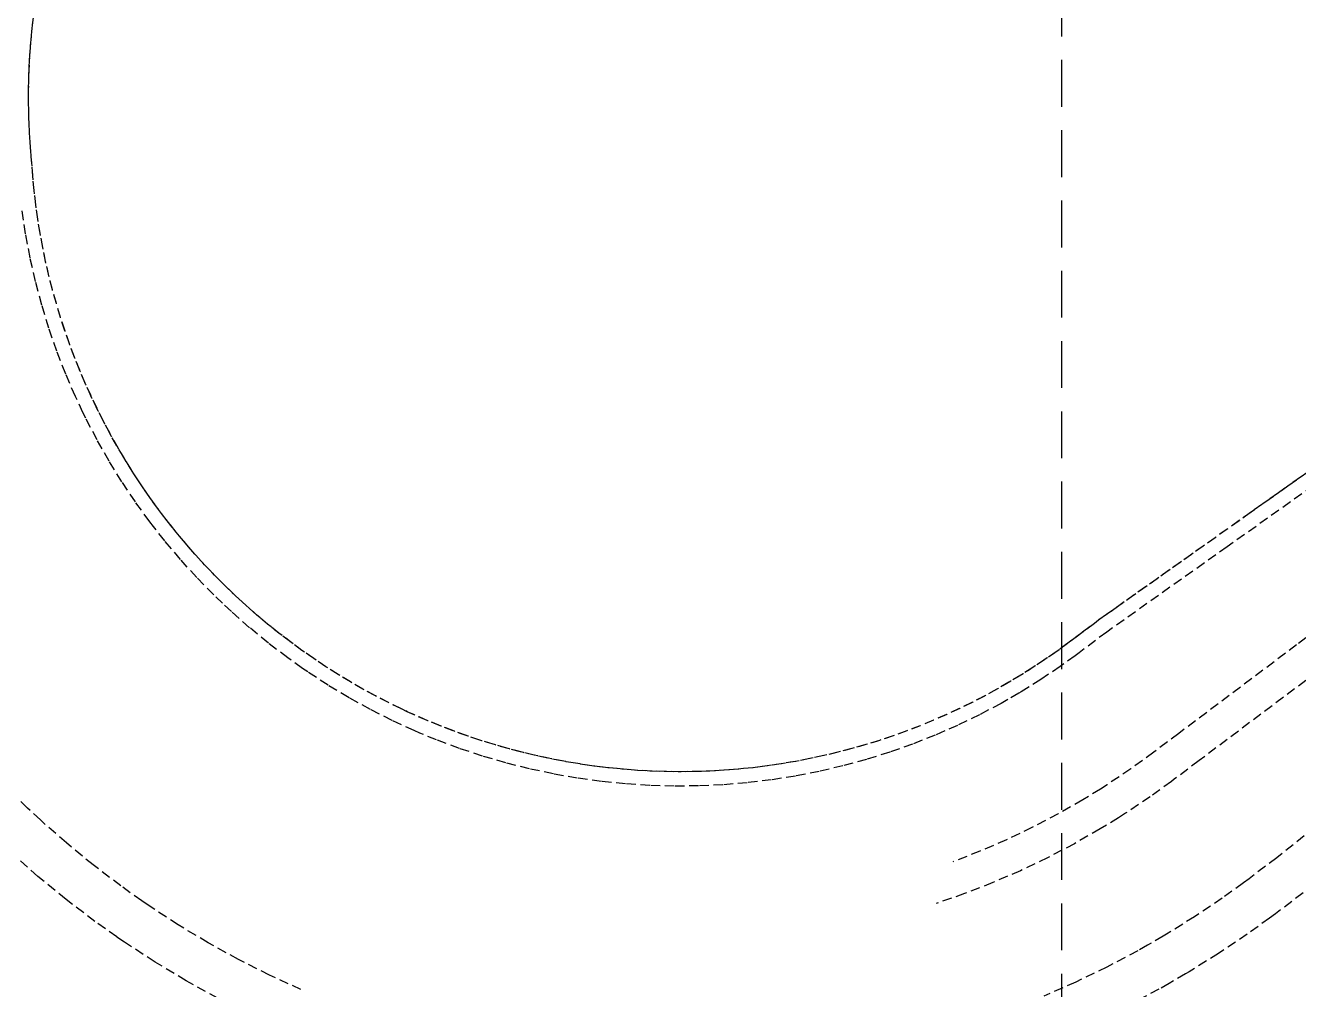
# Model space of a CAD drawing. Header units: millimetres. Extents: x 832728086 to 834530684, y 817551485 to 818349469.
# Drawn here: x 834150114 to 834236357, y 817979448 to 818044770 of the extents above; entities that cross this region are included whole.
import ezdxf

# ---------------------------------------------------------------- set-up
doc = ezdxf.new("R2010")
doc.units = ezdxf.units.MM
doc.header["$LTSCALE"] = 100
doc.linetypes.add('Hidden', pattern=[9.525, 6.35, -3.175])
doc.layers.add('+C-160', color=160, linetype='Hidden')

# ---------------------------------------------------------------- blocks, each defined once
blk = doc.blocks.new('A$C062A3D83')
at = {"layer": '+C-160', "ltscale": 5}
blk.add_line((-103017, -132688), (-103017, 83072), dxfattribs=at)
at = {"layer": '+C-160'}
for p, q in [((-84956, -839, 5829), (-87103, -2454, 5748)), ((-87103, -2454, 5748), (-95095, -8465, 5448)), ((-85720, -4292, 5748), (-93712, -10303, 5448)), ((-95095, -8465, 5448), (-96776, -9730, 5385)), ((-96776, -9730, 5385), (-98341, -10863, 5326)), ((-93712, -10303, 5448), (-95393, -11568, 5385)), ((-98341, -10863, 5326), (-99946, -11939, 5267)), ((-99946, -11939, 5267), (-100402, -12230, 5250)), ((-95592, -11715, 5378), (-97025, -12750, 5317)), ((-95393, -11568, 5385), (-95592, -11715, 5378)), ((-100402, -12230, 5250), (-101589, -12957, 5208)), ((-97025, -12750, 5317), (-98700, -13872, 5248)), ((-101589, -12957, 5208), (-103267, -13914, 5153)), ((-103267, -13914, 5153), (-105002, -14821, 5100)), ((-99176, -14176, 5229), (-100413, -14934, 5180)), ((-98700, -13872, 5248), (-99176, -14176, 5229)), ((-105002, -14821, 5100), (-106769, -15664, 5049)), ((-100413, -14934, 5180), (-102164, -15932, 5114)), ((-106769, -15664, 5049), (-108566, -16442, 5002)), ((-102164, -15932, 5114), (-103974, -16878, 5051)), ((-108566, -16442, 5002), (-110390, -17153, 4958)), ((-103974, -16878, 5051), (-105817, -17758, 4991)), ((-105817, -17758, 4991), (-107691, -18569, 4934)), ((-107691, -18569, 4934), (-109594, -19311, 4880)), ((-109594, -19311, 4880), (-111522, -19982, 4829))]:
    blk.add_line(p, q, dxfattribs=at)
at = {"layer": '+C-160', "elevation": 5715, "flags": 128}
blk.add_lwpolyline([(-63887, 25332), (-67894, 22318), (-68148, 22139), (-70596, 20405), (-71412, 19828), (-72228, 19250), (-75493, 16938), (-76309, 16360), (-83654, 11159), (-84470, 10581), (-85286, 10003), (-90182, 6536), (-90998, 5958), (-91815, 5380), (-92631, 4802), (-93447, 4224), (-99160, 179), (-99976, -399), (-100528, -790), (-100809, -1002), (-102426, -2218), (-103196, -2784), (-103996, -3345), (-104809, -3889), (-105633, -4415), (-106469, -4922), (-107316, -5411), (-108173, -5880), (-109041, -6331), (-109919, -6762), (-110806, -7173), (-111702, -7565), (-112606, -7936), (-113519, -8288), (-114439, -8619), (-115366, -8929), (-116300, -9219), (-117240, -9488), (-118185, -9736), (-119136, -9963), (-120092, -10169), (-121052, -10354), (-122016, -10517), (-122984, -10658), (-123954, -10779), (-124927, -10877), (-125902, -10954), (-126878, -11009), (-127855, -11043), (-128833, -11055), (-129811, -11045), (-130788, -11013), (-131764, -10960), (-132739, -10885), (-133712, -10788), (-134682, -10670), (-135650, -10530), (-136615, -10369), (-137575, -10186), (-138531, -9982), (-139483, -9757), (-140429, -9511), (-141370, -9243), (-142304, -8955), (-143232, -8647), (-144152, -8317), (-145065, -7968), (-145971, -7598), (-146867, -7208), (-147358, -6985), (-147755, -6798), (-148633, -6369), (-149502, -5920), (-150361, -5452), (-151209, -4965), (-152045, -4460), (-152871, -3936), (-153685, -3393), (-154486, -2833), (-155275, -2255), (-156050, -1660), (-156812, -1048), (-157561, -418), (-158295, 227), (-159015, 889), (-159720, 1567), (-160409, 2260), (-161083, 2968), (-161742, 3691), (-162384, 4429), (-163009, 5180), (-163617, 5946), (-164209, 6724), (-164783, 7516), (-165339, 8320), (-165877, 9136), (-166397, 9964), (-166898, 10804), (-167381, 11654), (-167845, 12515), (-168289, 13386), (-168714, 14267), (-169119, 15156), (-169504, 16055), (-169870, 16962), (-170215, 17877), (-170539, 18799), (-170843, 19728), (-171127, 20664), (-171389, 21606), (-171631, 22554), (-171851, 23506), (-172050, 24463), (-172228, 25425), (-172384, 26390), (-172519, 27358), (-172633, 28330), (-172724, 29303), (-172799, 30356), (-172880, 31290), (-172943, 32266), (-172985, 33243), (-173006, 34221), (-173005, 35199), (-172983, 36177), (-172939, 37154), (-172874, 38130), (-172787, 39104), (-172679, 40076), (-172550, 41045), (-172399, 42011), (-172227, 42974), (-172034, 43933), (-171820, 44887), (-171776, 45073), (-171585, 45837), (-171330, 46781), (-171053, 47719), (-170756, 48651), (-170439, 49576), (-170101, 50494), (-169744, 51404), (-169366, 52306), (-168969, 53200), (-168552, 54084), (-168115, 54960), (-167660, 55825), (-167186, 56680), (-166693, 57525), (-166181, 58359), (-166019, 58615), (-165649, 59222), (-164088, 61783), (-163567, 62637), (-163047, 63491), (-162526, 64345), (-162005, 65199), (-161485, 66052), (-161398, 66196), (-160960, 66874), (-160418, 67714), (-159876, 68554), (-159334, 69395), (-158792, 70235), (-158250, 71075), (-152830, 79479), (-147410, 87883), (-142532, 95446), (-137777, 102818), (-137656, 103004), (-137113, 103814), (-136550, 104610), (-135966, 105391), (-135364, 106158), (-134743, 106909), (-134103, 107645), (-134010, 107748), (-133445, 108364), (-132769, 109067), (-132075, 109752), (-131365, 110420), (-130638, 111070), (-129896, 111702), (-129508, 112019), (-129109, 112353), (-128325, 113083), (-127595, 113867), (-126923, 114702), (-126312, 115582), (-125766, 116503), (-125287, 117461), (-124877, 118451), (-124539, 119468), (-124275, 120506), (-124085, 121560), (-123957, 122549), (-123796, 123485), (-123589, 124412), (-123336, 125328), (-123037, 126230), (-122952, 126463), (-122694, 127115), (-122307, 127983), (-121877, 128830), (-121405, 129654), (-120893, 130454), (-119200, 132923), (-118634, 133747), (-118068, 134572), (-117502, 135396), (-115062, 138953)], dxfattribs=at)
at = {"layer": '+C-160'}
for points in [[(-85286, 10003, 5908), (-90182, 6536, 5745), (-90998, 5958, 5715), (-91815, 5380, 5684), (-92631, 4802, 5653), (-93447, 4224, 5613), (-99160, 179, 5336), (-99976, -399, 5296), (-100528, -790, 5270), (-100809, -1002, 5258), (-102426, -2218, 5179), (-103196, -2784, 5133), (-103996, -3345, 5087), (-104809, -3889, 5039), (-105633, -4415, 4993), (-106469, -4922, 4946), (-107316, -5411, 4903), (-108173, -5880, 4869), (-109041, -6331, 4836), (-109919, -6762, 4806), (-110806, -7173, 4775), (-111702, -7565, 4747), (-112606, -7936, 4719), (-113519, -8288, 4693), (-114439, -8619, 4667), (-115366, -8929, 4644), (-116300, -9219, 4620), (-117240, -9488, 4599), (-118185, -9736, 4577), (-119136, -9963, 4558), (-120092, -10169, 4539), (-121052, -10354, 4522), (-122016, -10517, 4506), (-122984, -10658, 4490), (-123954, -10779, 4477), (-124927, -10877, 4463), (-125902, -10954, 4452), (-126878, -11009, 4441), (-127855, -11043, 4432), (-128833, -11055, 4423), (-129811, -11045, 4417), (-130788, -11013, 4410), (-131764, -10960, 4406), (-132739, -10885, 4400), (-133712, -10788, 4399), (-134682, -10670, 4397), (-135650, -10530, 4396), (-136615, -10369, 4397), (-137575, -10186, 4398), (-138531, -9982, 4402), (-139483, -9757, 4405), (-140429, -9511, 4411), (-141370, -9243, 4417), (-142304, -8955, 4425), (-143232, -8647, 4433), (-144152, -8317, 4444), (-145065, -7968, 4453), (-145971, -7598, 4466), (-146867, -7208, 4477), (-147358, -6985, 4486), (-147755, -6798, 4490), (-148633, -6369, 4502), (-149502, -5920, 4513), (-150361, -5452, 4527), (-151209, -4965, 4538), (-152045, -4460, 4551), (-152871, -3936, 4561), (-153685, -3393, 4574), (-154486, -2833, 4582), (-155275, -2255, 4592), (-156050, -1660, 4598), (-156812, -1048, 4604), (-157561, -418, 4608), (-158295, 227, 4610), (-159015, 889, 4611), (-159720, 1567, 4610), (-160409, 2260, 4608), (-161083, 2968, 4604), (-161742, 3691, 4600), (-162384, 4429, 4593), (-163009, 5180, 4587), (-163617, 5946, 4576), (-164209, 6724, 4566), (-164783, 7516, 4553), (-165339, 8320, 4542), (-165877, 9136, 4529), (-166397, 9964, 4517), (-166898, 10804, 4505), (-167381, 11654, 4493), (-167845, 12515, 4481), (-168289, 13386, 4468), (-168714, 14267, 4457), (-169119, 15156, 4445), (-169504, 16055, 4436), (-169870, 16962, 4427), (-170215, 17877, 4420), (-170539, 18799, 4412), (-170843, 19728, 4407), (-171127, 20664, 4402), (-171389, 21606, 4399), (-171631, 22554, 4396), (-171851, 23506, 4396), (-172050, 24463, 4396), (-172228, 25425, 4397), (-172384, 26390, 4400), (-172519, 27358, 4402), (-172633, 28330, 4408), (-172724, 29303, 4413), (-172799, 30356, 4421), (-172880, 31290, 4428), (-172943, 32266, 4438), (-172985, 33243, 4448), (-173006, 34221, 4459), (-173005, 35199, 4471), (-172983, 36177, 4483), (-172939, 37154, 4495), (-172874, 38130, 4507), (-172787, 39104, 4519), (-172679, 40076, 4531)], [(-86666, -19268, 0), (-88540, -20678, 0), (-88944, -20976, 0), (-90446, -22060, 0), (-92398, -23374, 0), (-94396, -24618, 0), (-94624, -24754, 0), (-95734, -25399, 0), (-96436, -25792, 0), (-98611, -26942, 0)], [(-160178, -26406, 0), (-162332, -25219, 0), (-164442, -23953, 0), (-166503, -22611, 0), (-167032, -22250, 0), (-168515, -21195, 0), (-170472, -19705, 0), (-172374, -18145, 0), (-174218, -16516, 0)], [(-83637, 9976, 0), (-91801, 4195, 0), (-99965, -1587, 0), (-101840, -2997, 0), (-102111, -3196, 0), (-103117, -3923, 0), (-104426, -4803, 0), (-105765, -5638, 0), (-105917, -5729, 0), (-106662, -6161, 0), (-107132, -6425, 0), (-108590, -7195, 0), (-110075, -7912, 0), (-111585, -8573, 0), (-113119, -9179, 0), (-114674, -9728, 0), (-116247, -10220, 0), (-117838, -10654, 0), (-119444, -11029, 0), (-121062, -11346, 0), (-122691, -11602, 0), (-124328, -11799, 0), (-125971, -11936, 0), (-127618, -12012, 0), (-129267, -12028, 0), (-130915, -11983, 0), (-132561, -11878, 0), (-134201, -11713, 0), (-135835, -11488, 0), (-137459, -11203, 0), (-139071, -10859, 0), (-140670, -10456, 0), (-142253, -9994, 0), (-143818, -9475, 0), (-145363, -8899, 0), (-146499, -8433, 0), (-146885, -8266, 0), (-148384, -7578, 0), (-149856, -6836, 0), (-151300, -6040, 0), (-152714, -5192, 0), (-154096, -4292, 0), (-154450, -4050, 0), (-155444, -3343, 0), (-156757, -2345, 0), (-158031, -1299, 0), (-159267, -207, 0), (-159873, 359, 0), (-160462, 929, 0), (-161614, 2108, 0), (-162723, 3329, 0), (-163785, 4590, 0), (-164547, 5554, 0), (-164801, 5888, 0), (-165769, 7224, 0), (-166687, 8593, 0), (-167554, 9996, 0), (-168369, 11429, 0), (-169132, 12891, 0), (-169322, 13277, 0), (-169840, 14380, 0), (-170493, 15894, 0), (-171090, 17431, 0), (-171630, 18989, 0), (-172113, 20565, 0), (-172538, 22159, 0), (-172904, 23766, 0), (-173211, 25386, 0), (-173458, 27016, 0)], [(-80635, -10650, 0), (-88454, -16890, 0), (-90328, -18301, 0), (-90715, -18585, 0), (-92149, -19621, 0), (-94016, -20877, 0), (-95925, -22066, 0), (-96142, -22196, 0), (-97204, -22812, 0), (-97874, -23188, 0), (-99953, -24287, 0), (-102070, -25308, 0), (-104223, -26252, 0)], [(-154554, -25814, 0), (-156691, -24833, 0), (-158790, -23774, 0), (-160849, -22640, 0), (-162865, -21430, 0), (-164835, -20148, 0), (-165340, -19803, 0), (-166757, -18794, 0), (-168628, -17371, 0), (-170446, -15880, 0), (-172208, -14323, 0), (-173071, -13517, 0), (-173911, -12703, 0)]]:
    blk.add_polyline3d(points, dxfattribs=at)
at = {"layer": '+C-160', "ltscale": 4}
blk.add_rational_spline([(-215332, 21867), (-209081, -29894), (-160475, -48755), (-111869, -67617), (-72340, -33621)], [1, 0.857594331287, 1, 0.857594331287, 1], degree=2, knots=[45.922161, 45.922161, 45.922161, 47.002605, 47.002605, 48.08305, 48.08305, 48.08305], dxfattribs=at)

msp = doc.modelspace()

# ---------------------------------------------------------------- block references
at = {"layer": '+C-160', "ltscale": 5}
msp.add_blockref('A$C062A3D83', (834323333.3128, 818005260.0327), dxfattribs=at)

doc.saveas('drawing.dxf')
